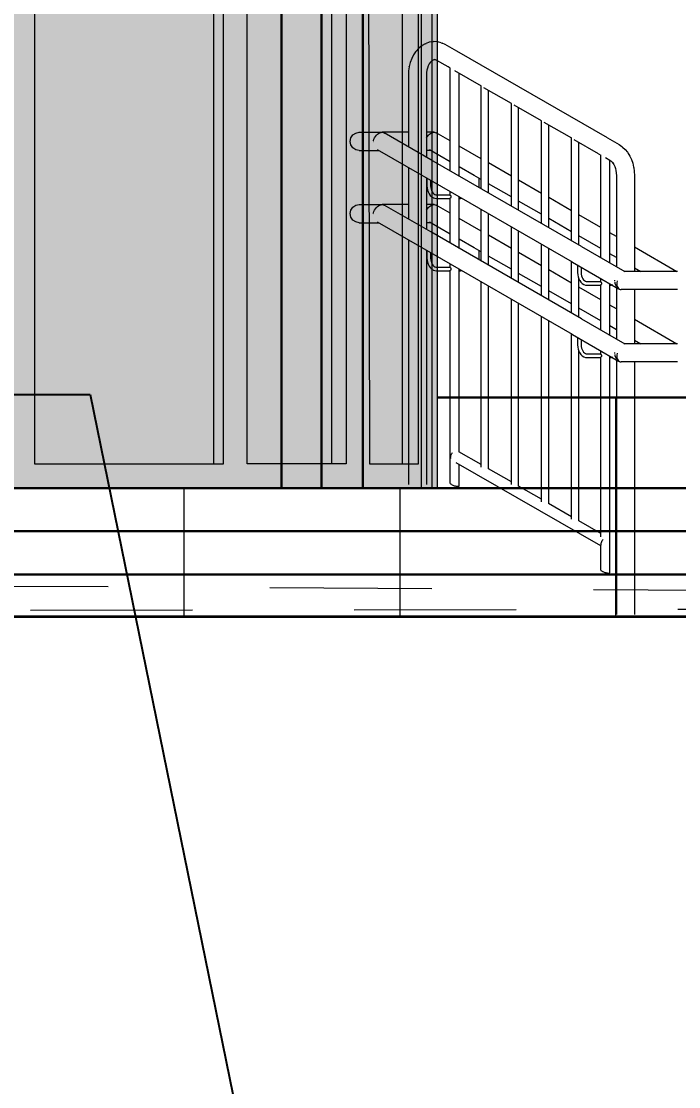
# Model space of a CAD drawing. Header units: millimetres. Extents: x -136099598 to 9192475, y 0 to 555997.
# Drawn here: x -311806 to -309978, y 286890 to 289851 of the extents above; entities that cross this region are included whole.
import ezdxf
from ezdxf import colors
from ezdxf.entities.mleader import LeaderData, LeaderLine
from ezdxf.math import Vec2, Vec3

# ---------------------------------------------------------------- set-up
doc = ezdxf.new("R2010")
doc.units = ezdxf.units.MM
doc.header["$MEASUREMENT"] = 0
doc.linetypes.add('ADSK_Скрыто', pattern=[6, 3, -3])
doc.layers.get('0').update_dxf_attribs({"color": 250, "lineweight": 9})
for name, color, linetype, lineweight, true_color in [('!_Окно_00_Штрих_Стекло', 7, 'Continuous', 0, 0x737373), ('RAL 7016', 7, 'Continuous', 0, 0x383e42), ('Конструктив - Перекрытия_Ном._пера__81', 7, 'Continuous', 20, 0x6a6a6a)]:
    doc.layers.add(name, color=color, linetype=linetype, lineweight=lineweight, true_color=true_color)
for name, color, linetype, lineweight in [('!_Цоколь', 7, 'Continuous', 0), ('_Скрыто_', 7, 'ADSK_Скрыто', 9), ('АР-Выноски', 5, 'Continuous', 5), ('АР_колонны металлические', 251, 'Continuous', 30), ('АР_Отметки', 250, 'Continuous', 15), ('АР_тонкая линия', 250, 'Continuous', 0), ('СТЕНЫ кирпич ЛИДЕР', 250, 'Continuous', 15)]:
    doc.layers.add(name, color=color, linetype=linetype, lineweight=lineweight)
for name, color, linetype in [('PDF _0', 7, 'Continuous'), ('Конструктив - Перекрытия', 7, 'Continuous'), ('Чертеж и Рисунок', 7, 'Continuous')]:
    doc.layers.add(name, color=color, linetype=linetype)
doc.styles.add('ICOCPEUR', font='isocpeur.ttf')
doc.styles.add('ISOCPEUR', font='isocpeur.ttf', dxfattribs={"width": 0.7})

# ---------------------------------------------------------------- blocks, each defined once
blk = doc.blocks.new('A$C26549499')
at = {"layer": '!_Окно_00_Штрих_Стекло'}
h = blk.add_hatch(color=256, dxfattribs=at)
h.dxf.hatch_style = 1
h.set_gradient(color1=(70, 92, 124), color2=(219, 225, 235), name='CURVED')
h.paths.add_polyline_path([(9772, 67.3), (9779.7, 3227.8), (103.1, 3227.8), (97.5, 67.3)])
at = {"layer": 'RAL 7016', "ltscale": 100, "transparency": 33554687}
h = blk.add_hatch(color=256, dxfattribs=at)
h.dxf.hatch_style = 1
h.paths.add_polyline_path([(0, 3300), (9871.1, 3300), (9871.1, 0), (0, 0)])
h.paths.add_polyline_path([(95.7, 3226.4), (97.8, 67.6), (9773.3, 67.6), (9771.2, 3226.4)], flags=16)
h = blk.add_hatch(color=256, dxfattribs=at)
h.dxf.hatch_style = 1
h.paths.add_polyline_path([(8750.6, 58.3), (8750.6, 3225.7), (8653.9, 3225.7), (8653.9, 58.3)])
h = blk.add_hatch(color=256, dxfattribs=at)
h.dxf.hatch_style = 1
h.paths.add_polyline_path([(9341.7, 58.3), (9341.7, 3225.6), (9249.5, 3225.6), (9249.4, 58.3)])
h = blk.add_hatch(color=256, dxfattribs=at)
h.dxf.hatch_style = 1
h.paths.add_polyline_path([(9677.1, 58.3), (9677.1, 3225.5), (9577.1, 3225.5), (9577.1, 58.3)])
at = {"layer": 'PDF _0', "lineweight": 0}
for points in [[(9871.1, 0), (9871, 3225.4)], [(9249.4, 67.6), (9249.4, 2397.6)], [(9577.1, 67.6), (9577.1, 2397.6)], [(9773.3, 67.6), (9773.3, 2397.6)], [(9871.1, 0), (0, 0)]]:
    blk.add_lwpolyline(points, dxfattribs=at)
for points in [[(9276.1, 2397.6), (8750.6, 2397.6), (8750.6, 67.6), (9276.1, 67.6)], [(9341.7, 2397.6), (9617.1, 2397.6), (9617.1, 67.6), (9341.7, 67.6)], [(9817.8, 2397.6), (9677.1, 2397.6), (9681.6, 67.6), (9817.8, 67.6)]]:
    blk.add_lwpolyline(points, close=True, dxfattribs=at)
blk = doc.blocks.new('_DotSmall')
at = {"color": 0, "linetype": 'ByBlock', "const_width": 0.5}
blk.add_lwpolyline([(-0.0625, 0, 1), (0.0625, 0, 1)], format="xyb", close=True, dxfattribs=at)
blk = doc.blocks.new('Элемент Разреза_11')
at = {"layer": 'Конструктив - Перекрытия_Ном._пера__81', "color": 251, "linetype": 'Continuous', "lineweight": 20, "true_color": 0x6a6a6a}
for p, q in [((37901.1, -240), (38145, -240)), ((38145, -240), (38384, -240)), ((38384, -240), (38617.6, -240)), ((38617.6, -240), (38845.7, -240)), ((38845.7, -240), (39068, -240)), ((39068, -240), (39284, -240)), ((39284, -240), (39493.7, -240)), ((39493.7, -240), (39696.6, -240)), ((39696.6, -240), (39892.5, -240)), ((39892.5, -240), (40081.3, -240))]:
    blk.add_line(p, q, dxfattribs=at)
blk = doc.blocks.new('Элемент Разреза_19')
at = {"layer": 'Конструктив - Перекрытия_Ном._пера__81', "color": 251, "linetype": 'Continuous', "lineweight": 20, "true_color": 0x6a6a6a}
for p, q in [((37990.6, 0), (38216.9, 0)), ((38216.9, 0), (38437.6, 0)), ((38437.6, 0), (38652.5, 0)), ((38652.5, 0), (38861.4, 0)), ((38861.4, 0), (39063.8, 0)), ((39063.8, 0), (39259.6, 0)), ((39259.6, 0), (39448.4, 0)), ((39448.4, 0), (39630, 0)), ((39630, 0), (39804.1, 0)), ((39804.1, 0), (39970.5, 0))]:
    blk.add_line(p, q, dxfattribs=at)
blk = doc.blocks.new('Элемент Разреза_20')
at = {"layer": 'Конструктив - Перекрытия_Ном._пера__81', "color": 251, "linetype": 'Continuous', "lineweight": 20, "true_color": 0x6a6a6a}
for p, q in [((38060.4, -120), (38294, -120)), ((38294, -120), (38522.1, -120)), ((38522.1, -120), (38744.6, -120)), ((38744.6, -120), (38961.1, -120)), ((38961.1, -120), (39171.2, -120)), ((39171.2, -120), (39374.8, -120)), ((39374.8, -120), (39571.5, -120)), ((39571.5, -120), (39761, -120)), ((39761, -120), (39943.2, -120))]:
    blk.add_line(p, q, dxfattribs=at)

msp = doc.modelspace()

# ---------------------------------------------------------------- hatches: boundary and pattern name
at = {"layer": '!_Цоколь', "lineweight": 0, "ltscale": 5, "true_color": 0xf1ece1}
h = msp.add_hatch(dxfattribs=at)
h.set_pattern_fill('ANSI37', color=254, scale=4800, angle=45)
h.set_pattern_definition([(90, (541247.05, -120), (-600, 1e-13), []), (180, (541247.05, -120), (-2e-13, -600), [])])
h.paths.add_polyline_path([(-310648.4, 288553.7), (-307902.1, 288553.5), (-307904.3, 288805.3), (-310648.3, 288804.9)])
h = msp.add_hatch(dxfattribs=at)
h.set_pattern_fill('ANSI37', color=254, scale=4800, angle=45)
h.set_pattern_definition([(90, (541247.05, -43.14), (-600, 1e-13), []), (180, (541247.05, -43.14), (-2e-13, -600), [])])
h.paths.add_polyline_path([(-307903.2, 288553.5), (-322069.7, 288553.6), (-322073.5, 288201.1), (-307903.2, 288196.7)])
at = {"layer": 'АР_колонны металлические', "ltscale": 150, "true_color": 0x4d4d4d, "transparency": 33554687}
h = msp.add_hatch(color=251, dxfattribs=at)
h.dxf.hatch_style = 1
h.paths.add_polyline_path([(-322268.6, 291853.6), (-322285.3, 291853.6), (-322285.3, 288553.6), (-322268.6, 288553.6)])
h.paths.add_polyline_path([(-322109.5, 291853.6), (-322268.6, 291853.6), (-322268.6, 288553.6), (-322109.5, 288553.6)])
h.paths.add_polyline_path([(-320204.2, 291853.6), (-320319.3, 291853.6), (-320319.3, 288553.6), (-320204.2, 288553.6)])
h.paths.add_polyline_path([(-320093.1, 291853.6), (-320204.2, 291853.6), (-320204.2, 288553.6), (-320093.1, 288553.6)])
h.paths.add_polyline_path([(-315507.2, 291853.6), (-315667.2, 291853.6), (-315667.2, 288553.6), (-315507.2, 288553.6)])
h.paths.add_polyline_path([(-310971.1, 291853.6), (-311082.3, 291853.6), (-311082.3, 288553.6), (-310971.1, 288553.6)])
h.paths.add_polyline_path([(-310856, 291853.6), (-310971.1, 291853.6), (-310971.1, 288553.6), (-310856, 288553.6)])
h.paths.add_polyline_path([(-308904.8, 291853.6), (-309063.9, 291853.6), (-309063.9, 288553.6), (-308904.8, 288553.6)])
h.paths.add_polyline_path([(-308888.1, 291853.6), (-308904.8, 291853.6), (-308904.8, 288553.6), (-308888.1, 288553.6)])
h = msp.add_hatch(color=251, dxfattribs=at)
h.dxf.hatch_style = 1
h.paths.add_polyline_path([(-318916.3, 291853.6), (-319112, 291853.6), (-319112, 288553.6), (-318916.3, 288553.6)])
h.paths.add_polyline_path([(-320481.2, 291853.6), (-320509.6, 291853.6), (-320509.6, 288553.6), (-320481.2, 288553.6)])
h.paths.add_polyline_path([(-315450.9, 291853.6), (-315507.2, 291853.6), (-315507.2, 288553.6), (-315450.9, 288553.6)])
h.paths.add_polyline_path([(-315667.2, 291853.6), (-315723, 291853.6), (-315723, 288553.6), (-315667.2, 288553.6)])
h.paths.add_polyline_path([(-312059.7, 291853.6), (-312255.4, 291853.6), (-312255.4, 288553.6), (-312059.7, 288553.6)])
h.paths.add_polyline_path([(-310664.4, 291853.6), (-310692.8, 291853.6), (-310692.8, 288553.6), (-310664.4, 288553.6)])

# ---------------------------------------------------------------- linework, layer by layer
at = {"layer": '_Скрыто_', "color": 6, "ltscale": 150}
for points in [[(-356622.2, 288552.2), (-356622.2, 288552.2), (-350192, 288553.6), (-350192, 288804.9), (-320519.4, 288804.9), (-320519.5, 288553.5), (-310648.3, 288553.6), (-310648.3, 288804.5), (-294677, 288804.9), (-294677, 288553.6), (-281257, 288553.6), (-281257, 287753), (-281257, 287708.5), (-281257, 287380.4), (-302553.9, 288027), (-302564.4, 288225.7), (-350192.1, 288506), (-350192, 288243.6), (-356781.4, 288248.4), (-356782.1, 288553.6), (-356622.2, 288552.2)], [(-356795, 288245.2), (-350192, 288243.6), (-350191.6, 288503.5), (-328651.3, 288362.5), (-328652.4, 288291.8), (-322579.8, 288201.4), (-302564.4, 288225.7), (-302564.4, 288027.1), (-294677, 287913.4), (-294680.4, 287771.5), (-281257, 287443.6), (-281257, 285947), (-294677, 286299.2), (-294677, 286396.9), (-302397, 286511.1), (-302397, 286700.6), (-328812, 286645.1), (-328812, 286873.4), (-350145.2, 287071.4), (-350145.2, 286770.5), (-356624.6, 286742.5), (-356795, 286742.5), (-356795, 288245)]]:
    msp.add_lwpolyline(points, dxfattribs=at)
at = {"layer": 'АР_колонны металлические', "ltscale": 500}
for points in [[(-310856, 288553.6), (-310856, 291853.6), (-311082.3, 291853.6), (-311082.3, 288553.6)], [(-310971.1, 288553.6), (-310971.1, 291853.6), (-310856, 291853.6), (-310856, 288553.6)]]:
    msp.add_lwpolyline(points, close=True, dxfattribs=at)
at = {"layer": 'АР_колонны металлические', "lineweight": 18, "ltscale": 500}
msp.add_lwpolyline([(-310692.8, 288553.6), (-310692.8, 291853.6), (-310664.4, 291853.6), (-310664.4, 288553.6)], close=True, dxfattribs=at)
at = {"layer": 'АР_тонкая линия', "color": 3, "lineweight": 40, "ltscale": 100}
msp.add_line((-322748.6, 288201.4), (-308233.2, 288194.6), dxfattribs=at)
at = {"layer": 'СТЕНЫ кирпич ЛИДЕР', "lineweight": 30, "ltscale": 100}
for p, q in [((-310648.8, 288804.9), (-302554.1, 288806.1)), ((-322660.7, 288553.6), (-308484.3, 288552.9)), ((-322908.9, 288433.1), (-308235.6, 288433.5)), ((-323207.6, 288313.7), (-307937.2, 288313.5))]:
    msp.add_line(p, q, dxfattribs=at)
at = {"layer": 'Чертеж и Рисунок', "color": 0, "linetype": 'Continuous', "lineweight": 15}
for p, q in [((-310671.4, 289792.5), (-310680.1, 289789.3)), ((-310662.4, 289793.9), (-310671.4, 289792.5)), ((-310662.4, 289793.9), (-310659.3, 289794.3)), ((-310650.3, 289793.8), (-310659.3, 289794.3)), ((-310650.3, 289793.8), (-310647.2, 289793.5)), ((-310638.3, 289791.3), (-310647.2, 289793.5)), ((-310638.3, 289791.3), (-310635.5, 289790.2)), ((-310709.2, 289765.9), (-310715, 289757.1)), ((-310709.2, 289765.9), (-310707.8, 289767.8)), ((-310700.9, 289775.5), (-310707.8, 289767.8)), ((-310693.4, 289781.8), (-310700.9, 289775.5)), ((-310693.4, 289781.8), (-310691.1, 289783.4)), ((-310682.9, 289788.3), (-310691.1, 289783.4)), ((-310682.9, 289788.3), (-310680.1, 289789.3)), ((-310627, 289786.2), (-310635.5, 289790.2)), ((-310594.6, 289767.6), (-310627, 289786.2)), ((-310175.9, 289526.5), (-310594.6, 289767.6)), ((-310724, 289736.5), (-310726.9, 289725.1)), ((-310720, 289747.3), (-310724, 289736.5)), ((-310715, 289757.1), (-310720, 289747.3)), ((-310671.3, 289732.4), (-310674, 289726.9)), ((-310668.8, 289736.1), (-310671.3, 289732.4)), ((-310665.9, 289739.4), (-310669.4, 289735.4)), ((-310663.3, 289741.5), (-310665.9, 289739.4)), ((-310660.6, 289743.1), (-310664.3, 289741)), ((-310659, 289743.7), (-310663.1, 289742.2)), ((-310657.5, 289743.9), (-310659, 289743.7)), ((-310655.8, 289743.8), (-310658, 289743.9)), ((-310653.8, 289743.4), (-310657, 289744.1)), ((-310650.5, 289741.8), (-310655.7, 289744.2)), ((-310619.2, 289723.8), (-310650.5, 289741.8)), ((-310728.7, 289712.8), (-310729.3, 289700.7)), ((-310727, 289724.2), (-310728.7, 289712.8)), ((-310727, 289724.2), (-310726.9, 289725.1)), ((-310678.8, 289708.3), (-310679.2, 289699.6)), ((-310677.8, 289714.8), (-310678.8, 289708.3)), ((-310676.3, 289720.9), (-310677.9, 289714.5)), ((-310674, 289726.9), (-310676.3, 289720.9)), ((-310612.9, 289720.2), (-310619.2, 289723.8)), ((-310612.9, 289435.1), (-310612.9, 289720.3)), ((-310526.4, 289670.4), (-310600.3, 289712.9)), ((-310587.9, 289420.7), (-310587.9, 289705.8)), ((-310729.3, 289700.7), (-310729.3, 289502.1)), ((-310679.2, 289699.6), (-310679.2, 289473.3)), ((-310526.7, 289385.5), (-310526.7, 289670.5)), ((-310442.7, 289622.2), (-310519.2, 289666.2)), ((-310506.6, 289373.9), (-310506.6, 289659)), ((-310442.9, 289337.3), (-310442.9, 289622.3)), ((-310359, 289573.9), (-310435.5, 289618)), ((-310422.9, 289325.7), (-310422.9, 289610.8)), ((-310359.2, 289289), (-310359.2, 289574.1)), ((-310275.2, 289525.7), (-310351.8, 289569.8)), ((-310339.2, 289277.5), (-310339.2, 289562.5)), ((-310891, 289517.1), (-310889.1, 289526.7)), ((-310889.1, 289526.7), (-310883.6, 289534.9)), ((-310883.6, 289534.9), (-310875.4, 289540.3)), ((-310875.4, 289540.3), (-310865.8, 289542.2)), ((-310865.8, 289542.2), (-310864.6, 289542.2)), ((-310864.6, 289542.2), (-310860.3, 289542.2)), ((-310860.3, 289542.2), (-310853.2, 289542.2)), ((-310853.2, 289542.2), (-310843.3, 289542.2)), ((-310843.3, 289542.2), (-310837.2, 289542.2)), ((-310837.2, 289542.2), (-310802.3, 289542.2)), ((-310825.4, 289523), (-310823.5, 289526.9)), ((-310823.5, 289526.9), (-310821.2, 289530.6)), ((-310821.2, 289530.6), (-310818.4, 289533.9)), ((-310818.4, 289533.9), (-310815.4, 289536.8)), ((-310815.4, 289536.8), (-310812.2, 289539.1)), ((-310812.2, 289539.1), (-310808.8, 289540.8)), ((-310808.8, 289540.8), (-310805.5, 289541.9)), ((-310805.5, 289541.9), (-310802.3, 289542.2)), ((-310802.3, 289542.2), (-310799.2, 289541.9)), ((-310797.8, 289542.2), (-310802.3, 289542.2)), ((-310799.2, 289541.9), (-310796.5, 289540.8)), ((-310780.7, 289542.2), (-310797.8, 289542.2)), ((-310666.9, 289466.2), (-310796.5, 289540.8)), ((-310795.8, 289540.4), (-310795.4, 289540.3)), ((-310795.4, 289540.3), (-310795.1, 289540)), ((-310763.2, 289542.2), (-310780.7, 289542.2)), ((-310745.7, 289542.2), (-310763.2, 289542.2)), ((-310729.3, 289542.2), (-310745.7, 289542.2)), ((-310657.7, 289542.2), (-310679.2, 289542.2)), ((-310679.2, 289526.5), (-310679, 289526.9)), ((-310679, 289526.9), (-310676.6, 289530.6)), ((-310676.6, 289530.6), (-310673.9, 289533.9)), ((-310673.9, 289533.9), (-310670.9, 289536.8)), ((-310670.9, 289536.8), (-310667.6, 289539.1)), ((-310667.6, 289539.1), (-310664.3, 289540.8)), ((-310664.3, 289540.8), (-310661, 289541.9)), ((-310661, 289541.9), (-310657.7, 289542.2)), ((-310657.7, 289542.2), (-310654.7, 289541.9)), ((-310654.7, 289541.9), (-310652, 289540.8)), ((-310612.9, 289518.4), (-310652, 289540.8)), ((-310650.8, 289540.3), (-310651.3, 289540.5)), ((-310650.4, 289540), (-310650.8, 289540.3)), ((-310275.5, 289240.8), (-310275.5, 289525.9)), ((-310175.9, 289526.5), (-310143.5, 289507.9)), ((-310889.1, 289507.5), (-310891, 289517.1)), ((-310883.6, 289499.4), (-310889.1, 289507.5)), ((-310875.4, 289493.9), (-310883.6, 289499.4)), ((-310827.7, 289514.9), (-310827.6, 289515)), ((-310827, 289517.9), (-310826.8, 289518.9)), ((-310826.8, 289518.9), (-310825.4, 289523)), ((-310526.7, 289468.7), (-310587.9, 289503.9)), ((-310200.4, 289482.7), (-310268, 289521.6)), ((-310255.4, 289229.3), (-310255.4, 289514.3)), ((-310143.5, 289507.9), (-310135.9, 289502.6)), ((-310133.7, 289501), (-310135.9, 289502.6)), ((-310133.7, 289501), (-310126.8, 289494.5)), ((-310865.8, 289492), (-310875.4, 289493.9)), ((-310865.8, 289492), (-310864.6, 289492)), ((-310864.6, 289492), (-310860.3, 289492)), ((-310860.3, 289492), (-310853.2, 289492)), ((-310853.2, 289492), (-310843.3, 289492)), ((-310843.3, 289492), (-310837.2, 289492)), ((-310837.2, 289492), (-310812.3, 289492)), ((-310691.4, 289422.4), (-310815.3, 289493.7)), ((-310667.8, 289492), (-310679.2, 289492)), ((-310612.9, 289460.4), (-310670.8, 289493.7)), ((-310248.2, 289225.1), (-310666.9, 289466.2)), ((-310200.4, 289482.7), (-310194.2, 289479.1)), ((-310194.2, 289194), (-310194.2, 289479.2)), ((-310181.5, 289471.8), (-310169.1, 289464.6)), ((-310126.8, 289494.5), (-310120.5, 289486.7)), ((-310119.2, 289484.9), (-310120.5, 289486.7)), ((-310119.2, 289484.9), (-310113.8, 289476.3)), ((-310113.8, 289476.3), (-310109.3, 289466.7)), ((-310109.3, 289466.7), (-310105.7, 289456.4)), ((-310729.3, 289444.2), (-310729.3, 289301.2)), ((-310546.9, 289422.4), (-310587.9, 289446)), ((-310442.9, 289420.5), (-310506.6, 289457.2)), ((-310169.2, 289179.6), (-310169.2, 289464.7)), ((-310169.1, 289464.6), (-310166.3, 289462.7)), ((-310166.6, 289463), (-310163, 289459.6)), ((-310163, 289459.6), (-310160.9, 289456.9)), ((-310161.2, 289457.4), (-310158.2, 289452.6)), ((-310158.2, 289452.6), (-310155.7, 289447.3)), ((-310155.7, 289447.3), (-310153.7, 289441.5)), ((-310153.7, 289441.5), (-310152.3, 289435.7)), ((-310152.4, 289436.2), (-310151.4, 289429.5)), ((-310105.7, 289456.4), (-310103.1, 289445.5)), ((-310103, 289444.7), (-310103.1, 289445.5)), ((-310103, 289444.7), (-310101.5, 289433.7)), ((-310272.7, 289181.3), (-310691.4, 289422.4)), ((-310679.2, 289415.3), (-310679.2, 289272.4)), ((-310677.7, 289414.5), (-310677.7, 289393.3)), ((-310667.7, 289408.7), (-310667.7, 289393.6)), ((-310526.7, 289410.7), (-310546.9, 289422.4)), ((-310533.2, 289414.5), (-310533.2, 289393.6)), ((-310359.2, 289372.3), (-310422.9, 289408.9)), ((-310151.4, 289429.5), (-310151.1, 289421.3)), ((-310151.1, 289421.3), (-310151.1, 289169.2)), ((-310101.5, 289433.7), (-310100.9, 289422.3)), ((-310100.9, 289422.3), (-310100.9, 289155.5)), ((-310677.7, 289393.3), (-310677.3, 289387.5)), ((-310677.3, 289387.5), (-310676.2, 289381.8)), ((-310676.2, 289381.8), (-310674.4, 289376.4)), ((-310667.7, 289393.6), (-310667.4, 289388.9)), ((-310667.4, 289388.9), (-310666.5, 289384.4)), ((-310666.5, 289384.4), (-310665.1, 289380.3)), ((-310665.1, 289380.3), (-310663.2, 289376.5)), ((-310612.9, 289367.5), (-310612.9, 289377.2)), ((-310533.2, 289393.6), (-310533.4, 289389.4)), ((-310442.9, 289362.5), (-310506.6, 289399.2)), ((-310674.4, 289376.4), (-310672, 289371.6)), ((-310671.8, 289371.2), (-310672, 289371.6)), ((-310671.8, 289371.2), (-310668.7, 289367)), ((-310668.7, 289367), (-310665.2, 289363.5)), ((-310664.7, 289363.2), (-310665.2, 289363.5)), ((-310664.7, 289363.2), (-310660.8, 289360.7)), ((-310663.3, 289376.6), (-310661.2, 289373.7)), ((-310661.2, 289373.7), (-310658.5, 289371.1)), ((-310660.2, 289360.4), (-310660.8, 289360.7)), ((-310660.2, 289360.4), (-310656, 289358.9)), ((-310658.7, 289371.3), (-310656.1, 289369.6)), ((-310656.1, 289369.6), (-310653.5, 289368.6)), ((-310655.4, 289358.8), (-310656, 289358.9)), ((-310655.4, 289358.8), (-310651.2, 289358.3)), ((-310653.5, 289368.6), (-310650.8, 289368.3)), ((-310651.2, 289358.3), (-310614.9, 289358.3)), ((-310650.8, 289368.3), (-310614.9, 289368.3)), ((-310614.9, 289368.3), (-310614.3, 289368.2)), ((-310614.3, 289358.3), (-310614.9, 289358.3)), ((-310614.3, 289368.2), (-310613.7, 289368)), ((-310613.7, 289358.6), (-310614.3, 289358.3)), ((-310613.7, 289368), (-310613.1, 289367.6)), ((-310613.1, 289358.9), (-310613.7, 289358.6)), ((-310613.1, 289367.6), (-310612.6, 289367.1)), ((-310612.6, 289359.4), (-310613.1, 289358.9)), ((-310612.9, 289234.2), (-310612.9, 289359.1)), ((-310612.6, 289367.1), (-310612.2, 289366.5)), ((-310612.2, 289360.1), (-310612.6, 289359.4)), ((-310612.2, 289366.5), (-310611.8, 289365.8)), ((-310611.8, 289360.8), (-310612.2, 289360.1)), ((-310611.8, 289365.8), (-310611.6, 289365)), ((-310611.6, 289361.6), (-310611.8, 289360.8)), ((-310611.6, 289365), (-310611.4, 289364.2)), ((-310611.4, 289362.4), (-310611.6, 289361.6)), ((-310611.4, 289364.2), (-310611.4, 289363.3)), ((-310611.4, 289363.3), (-310611.4, 289362.4)), ((-310587.9, 289219.8), (-310587.9, 289362.8)), ((-310587.9, 289359.1), (-310587.7, 289358.9)), ((-310587.7, 289358.9), (-310587.2, 289358.6)), ((-310587.2, 289358.6), (-310586.6, 289358.3)), ((-310586.6, 289358.3), (-310586, 289358.3)), ((-310586, 289358.3), (-310585.4, 289358.3)), ((-310580.1, 289358.3), (-310586, 289358.3)), ((-310585.4, 289358.3), (-310584.8, 289358.6)), ((-310584.8, 289358.6), (-310584.2, 289358.9)), ((-310584.2, 289358.9), (-310583.7, 289359.4)), ((-310583.7, 289359.4), (-310583.3, 289360.1)), ((-310583.3, 289360.1), (-310583.3, 289360.1)), ((-310359.2, 289314.3), (-310422.9, 289351)), ((-310275.5, 289324), (-310339.2, 289360.7)), ((-310891, 289316.2), (-310889.1, 289325.8)), ((-310889.1, 289325.8), (-310883.6, 289334)), ((-310883.6, 289334), (-310875.4, 289339.4)), ((-310875.4, 289339.4), (-310865.8, 289341.3)), ((-310865.8, 289341.3), (-310864.6, 289341.3)), ((-310864.6, 289341.3), (-310860.3, 289341.3)), ((-310860.3, 289341.3), (-310853.2, 289341.3)), ((-310853.2, 289341.3), (-310843.3, 289341.3)), ((-310843.3, 289341.3), (-310837.2, 289341.3)), ((-310837.2, 289341.3), (-310802.3, 289341.3)), ((-310827, 289317), (-310826.8, 289318)), ((-310826.8, 289318), (-310825.4, 289322)), ((-310825.4, 289322), (-310823.5, 289326)), ((-310823.5, 289326), (-310821.2, 289329.7)), ((-310821.2, 289329.7), (-310818.4, 289333)), ((-310818.4, 289333), (-310815.4, 289335.9)), ((-310815.4, 289335.9), (-310812.2, 289338.2)), ((-310812.2, 289338.2), (-310808.8, 289339.9)), ((-310808.8, 289339.9), (-310805.5, 289341)), ((-310805.5, 289341), (-310802.3, 289341.3)), ((-310802.3, 289341.3), (-310799.2, 289341)), ((-310797.8, 289341.3), (-310802.3, 289341.3)), ((-310799.2, 289341), (-310796.5, 289339.9)), ((-310780.7, 289341.3), (-310797.8, 289341.3)), ((-310666.9, 289265.3), (-310796.5, 289339.9)), ((-310795.8, 289339.5), (-310795.4, 289339.4)), ((-310795.4, 289339.4), (-310795.1, 289339.1)), ((-310763.2, 289341.3), (-310780.7, 289341.3)), ((-310745.7, 289341.3), (-310763.2, 289341.3)), ((-310729.3, 289341.3), (-310745.7, 289341.3)), ((-310657.7, 289341.3), (-310679.2, 289341.3)), ((-310679.2, 289325.6), (-310679, 289326)), ((-310679, 289326), (-310676.6, 289329.7)), ((-310676.6, 289329.7), (-310673.9, 289333)), ((-310673.9, 289333), (-310670.9, 289335.9)), ((-310670.9, 289335.9), (-310667.6, 289338.2)), ((-310667.6, 289338.2), (-310664.3, 289339.9)), ((-310664.3, 289339.9), (-310661, 289341)), ((-310661, 289341), (-310657.7, 289341.3)), ((-310657.7, 289341.3), (-310654.7, 289341)), ((-310654.7, 289341), (-310652, 289339.9)), ((-310612.9, 289317.4), (-310652, 289339.9)), ((-310650.8, 289339.4), (-310651.3, 289339.5)), ((-310650.4, 289339), (-310650.8, 289339.4)), ((-310526.7, 289184.6), (-310526.7, 289327.5)), ((-310889.1, 289306.6), (-310891, 289316.2)), ((-310883.6, 289298.4), (-310889.1, 289306.6)), ((-310875.4, 289293), (-310883.6, 289298.4)), ((-310865.8, 289291.1), (-310875.4, 289293)), ((-310865.8, 289291.1), (-310864.6, 289291.1)), ((-310864.6, 289291.1), (-310860.3, 289291.1)), ((-310860.3, 289291.1), (-310853.2, 289291.1)), ((-310853.2, 289291.1), (-310843.3, 289291.1)), ((-310843.3, 289291.1), (-310837.2, 289291.1)), ((-310837.2, 289291.1), (-310812.3, 289291.1)), ((-310827.7, 289313.9), (-310827.6, 289314.1)), ((-310691.4, 289221.5), (-310815.3, 289292.8)), ((-310667.8, 289291.1), (-310679.2, 289291.1)), ((-310612.9, 289259.5), (-310670.8, 289292.8)), ((-310526.7, 289267.8), (-310587.9, 289303)), ((-310506.6, 289173), (-310506.6, 289316)), ((-310275.5, 289266.1), (-310339.2, 289302.8)), ((-310194.2, 289277.3), (-310255.4, 289312.5)), ((-310248.2, 289024.2), (-310666.9, 289265.3)), ((-310442.9, 289136.3), (-310442.9, 289279.3)), ((-310422.9, 289124.8), (-310422.9, 289267.8)), ((-310151.1, 289252.4), (-310169.2, 289262.8)), ((-310729.3, 289243.3), (-310729.3, 288563.5)), ((-310546.9, 289221.5), (-310587.9, 289245.1)), ((-310442.9, 289219.6), (-310506.6, 289256.2)), ((-310359.2, 289088.1), (-310359.2, 289231.1)), ((-310194.2, 289219.3), (-310255.4, 289254.5)), ((-310272.7, 288980.4), (-310691.4, 289221.5)), ((-310679.2, 289214.4), (-310679.2, 288563.5)), ((-310677.7, 289213.6), (-310677.7, 289192.3)), ((-310667.7, 289207.8), (-310667.7, 289192.7)), ((-310526.7, 289209.8), (-310546.9, 289221.5)), ((-310533.2, 289213.6), (-310533.2, 289192.7)), ((-310359.2, 289171.3), (-310422.9, 289208)), ((-310339.2, 289076.6), (-310339.2, 289219.6)), ((-310248.2, 289225.1), (-310127.2, 289155.5)), ((-310151.1, 289194.5), (-310169.2, 289204.9)), ((-310100.9, 289223.6), (-309982.7, 289155.5)), ((-310677.7, 289192.3), (-310677.3, 289186.6)), ((-310677.3, 289186.6), (-310676.2, 289180.9)), ((-310676.2, 289180.9), (-310674.4, 289175.5)), ((-310674.4, 289175.5), (-310672, 289170.7)), ((-310671.8, 289170.3), (-310672, 289170.7)), ((-310671.8, 289170.3), (-310668.7, 289166.1)), ((-310667.7, 289192.7), (-310667.4, 289187.9)), ((-310667.4, 289187.9), (-310666.5, 289183.5)), ((-310666.5, 289183.5), (-310665.1, 289179.4)), ((-310665.1, 289179.4), (-310663.2, 289175.6)), ((-310663.3, 289175.7), (-310661.2, 289172.8)), ((-310661.2, 289172.8), (-310658.5, 289170.2)), ((-310658.7, 289170.3), (-310656.1, 289168.6)), ((-310612.9, 289166.5), (-310612.9, 289176.3)), ((-310533.2, 289192.7), (-310533.4, 289188.4)), ((-310442.9, 289161.6), (-310506.6, 289198.3)), ((-310275.5, 289039.9), (-310275.5, 289182.9)), ((-310272.7, 289181.3), (-310144.8, 289107.6)), ((-310259, 289173.4), (-310259, 289152.2)), ((-310668.7, 289166.1), (-310665.2, 289162.6)), ((-310664.7, 289162.3), (-310665.2, 289162.6)), ((-310664.7, 289162.3), (-310660.8, 289159.7)), ((-310660.2, 289159.5), (-310660.8, 289159.7)), ((-310660.2, 289159.5), (-310656, 289157.9)), ((-310656.1, 289168.7), (-310653.5, 289167.7)), ((-310655.4, 289157.9), (-310656, 289157.9)), ((-310655.4, 289157.9), (-310651.2, 289157.3)), ((-310653.5, 289167.7), (-310650.8, 289167.4)), ((-310651.2, 289157.3), (-310614.9, 289157.3)), ((-310650.8, 289167.4), (-310614.9, 289167.4)), ((-310614.9, 289167.4), (-310614.3, 289167.3)), ((-310614.3, 289157.4), (-310614.9, 289157.3)), ((-310614.3, 289167.3), (-310613.7, 289167.1)), ((-310613.7, 289157.6), (-310614.3, 289157.4)), ((-310613.7, 289167.1), (-310613.1, 289166.7)), ((-310613.1, 289158), (-310613.7, 289157.6)), ((-310613.1, 289166.7), (-310612.6, 289166.2)), ((-310612.6, 289158.5), (-310613.1, 289158)), ((-310612.9, 288566.7), (-310612.9, 289158.2)), ((-310612.6, 289166.2), (-310612.2, 289165.6)), ((-310612.2, 289159.1), (-310612.6, 289158.5)), ((-310612.2, 289165.6), (-310611.8, 289164.9)), ((-310611.8, 289159.9), (-310612.2, 289159.1)), ((-310611.8, 289164.9), (-310611.6, 289164.1)), ((-310611.6, 289160.7), (-310611.8, 289159.9)), ((-310611.6, 289164.1), (-310611.4, 289163.2)), ((-310611.4, 289161.5), (-310611.6, 289160.7)), ((-310611.4, 289163.2), (-310611.4, 289162.4)), ((-310611.4, 289162.4), (-310611.4, 289161.5)), ((-310587.9, 288654), (-310587.9, 289161.9)), ((-310587.9, 289158.2), (-310587.7, 289158)), ((-310587.7, 289158), (-310587.2, 289157.6)), ((-310587.2, 289157.6), (-310586.6, 289157.4)), ((-310586.6, 289157.4), (-310586, 289157.3)), ((-310586, 289157.3), (-310585.4, 289157.4)), ((-310580.1, 289157.3), (-310586, 289157.3)), ((-310585.4, 289157.4), (-310584.8, 289157.6)), ((-310584.8, 289157.6), (-310584.2, 289158)), ((-310584.2, 289158), (-310583.7, 289158.5)), ((-310583.7, 289158.5), (-310583.3, 289159.1)), ((-310583.3, 289159.1), (-310583.3, 289159.2)), ((-310359.2, 289113.4), (-310422.9, 289150.1)), ((-310275.5, 289123.1), (-310339.2, 289159.8)), ((-310259, 289152.2), (-310258.6, 289146.4)), ((-310258.6, 289146.4), (-310257.5, 289140.7)), ((-310257.5, 289140.7), (-310255.7, 289135.3)), ((-310248.9, 289167.6), (-310248.9, 289152.5)), ((-310248.9, 289152.5), (-310248.6, 289147.8)), ((-310248.6, 289147.8), (-310247.8, 289143.3)), ((-310247.8, 289143.3), (-310246.4, 289139.2)), ((-310102.5, 289155.5), (-310130.7, 289155.5)), ((-310096.4, 289155.5), (-310102.5, 289155.5)), ((-310100.9, 289165.6), (-310083.4, 289155.5)), ((-310082.1, 289155.5), (-310096.4, 289155.5)), ((-310066.3, 289155.5), (-310082.1, 289155.5)), ((-310049.4, 289155.5), (-310066.3, 289155.5)), ((-310031.9, 289155.5), (-310049.4, 289155.5)), ((-310014.4, 289155.5), (-310031.9, 289155.5)), ((-309997.3, 289155.5), (-310014.4, 289155.5)), ((-309981.3, 289155.5), (-309997.3, 289155.5)), ((-310526.7, 288612.1), (-310526.7, 289126.6)), ((-310506.6, 288607.2), (-310506.6, 289115.1)), ((-310255.7, 289135.3), (-310253.2, 289130.5)), ((-310255.4, 289028.4), (-310255.4, 289134.8)), ((-310194.2, 289076.3), (-310255.4, 289111.6)), ((-310253, 289130.1), (-310253.2, 289130.5)), ((-310253, 289130.1), (-310250, 289125.9)), ((-310250, 289125.9), (-310246.4, 289122.4)), ((-310246.4, 289139.2), (-310244.5, 289135.4)), ((-310246, 289122.1), (-310246.4, 289122.4)), ((-310246, 289122.1), (-310242, 289119.5)), ((-310244.5, 289135.5), (-310242.4, 289132.6)), ((-310242.4, 289132.6), (-310239.8, 289130)), ((-310241.5, 289119.3), (-310242, 289119.5)), ((-310241.5, 289119.3), (-310237.3, 289117.8)), ((-310239.9, 289130.2), (-310237.3, 289128.5)), ((-310237.4, 289128.5), (-310234.8, 289127.5)), ((-310236.7, 289117.7), (-310237.3, 289117.8)), ((-310236.7, 289117.7), (-310232.4, 289117.2)), ((-310234.8, 289127.5), (-310232.1, 289127.2)), ((-310232.4, 289117.2), (-310196.1, 289117.2)), ((-310232.1, 289127.2), (-310196.1, 289127.2)), ((-310196.1, 289127.2), (-310195.5, 289127.1)), ((-310195.5, 289117.2), (-310196.1, 289117.2)), ((-310195.5, 289127.1), (-310194.9, 289126.9)), ((-310194.9, 289117.5), (-310195.5, 289117.2)), ((-310194.9, 289126.9), (-310194.4, 289126.5)), ((-310194.4, 289117.8), (-310194.9, 289117.5)), ((-310194.4, 289126.5), (-310193.9, 289126)), ((-310193.9, 289118.3), (-310194.4, 289117.8)), ((-310194.2, 289126.4), (-310194.2, 289136.1)), ((-310194.2, 288993.1), (-310194.2, 289118)), ((-310193.9, 289126), (-310193.5, 289125.4)), ((-310193.5, 289119), (-310193.9, 289118.3)), ((-310193.5, 289125.4), (-310193.1, 289124.7)), ((-310193.1, 289119.7), (-310193.5, 289119)), ((-310193.1, 289124.7), (-310192.9, 289123.9)), ((-310192.9, 289120.5), (-310193.1, 289119.7)), ((-310192.9, 289123.9), (-310192.7, 289123.1)), ((-310192.7, 289121.3), (-310192.9, 289120.5)), ((-310192.7, 289123.1), (-310192.6, 289122.2)), ((-310192.6, 289122.2), (-310192.7, 289121.3)), ((-310169.2, 288978.7), (-310169.2, 289121.7)), ((-310169.2, 289118), (-310169, 289117.8)), ((-310169, 289117.8), (-310168.4, 289117.5)), ((-310168.4, 289117.5), (-310167.8, 289117.2)), ((-310167.8, 289117.2), (-310167.2, 289117.2)), ((-310167.2, 289117.2), (-310166.6, 289117.2)), ((-310161.3, 289117.2), (-310167.2, 289117.2)), ((-310166.6, 289117.2), (-310166, 289117.5)), ((-310166, 289117.5), (-310165.5, 289117.8)), ((-310165.5, 289117.8), (-310165, 289118.3)), ((-310165, 289118.3), (-310164.6, 289119)), ((-310164.6, 289119), (-310164.5, 289119)), ((-310155.4, 289130.4), (-310155.3, 289131.2)), ((-310155.2, 289128.5), (-310155.4, 289130.4)), ((-310154.1, 289120.8), (-310154.7, 289125.6)), ((-310150.1, 289112.6), (-310154.1, 289120.8)), ((-310151.1, 289111.2), (-310151.1, 288968.3)), ((-310148.1, 289110.7), (-310150.1, 289112.6)), ((-310149.7, 289124.5), (-310150, 289120.6)), ((-310150, 289120.6), (-310149.7, 289116.9)), ((-310148.9, 289128.6), (-310149.7, 289124.5)), ((-310149.7, 289116.9), (-310148.8, 289113.6)), ((-310148.6, 289129.6), (-310148.9, 289128.6)), ((-310148.8, 289113.6), (-310147.4, 289110.7)), ((-310147.4, 289110.7), (-310145.5, 289108.4)), ((-310275.5, 289065.2), (-310339.2, 289101.8)), ((-310145.5, 289108.4), (-310143.1, 289106.7)), ((-310144.3, 289107.2), (-310145.4, 289108.2)), ((-310143.6, 289107), (-310144.3, 289107.2)), ((-310143.7, 289107), (-310143.1, 289106.7)), ((-310143.1, 289106.7), (-310140.4, 289105.6)), ((-310140.4, 289105.6), (-310137.3, 289105.3)), ((-310102.5, 289105.3), (-310137.4, 289105.3)), ((-310096.4, 289105.3), (-310102.5, 289105.3)), ((-310100.9, 289105.3), (-310100.9, 288954.6)), ((-310082.1, 289105.3), (-310096.4, 289105.3)), ((-310066.3, 289105.3), (-310082.1, 289105.3)), ((-310049.4, 289105.3), (-310066.3, 289105.3)), ((-310031.9, 289105.3), (-310049.4, 289105.3)), ((-310014.4, 289105.3), (-310031.9, 289105.3)), ((-309997.3, 289105.3), (-310014.4, 289105.3)), ((-309981.3, 289105.3), (-309997.3, 289105.3)), ((-310442.9, 288563.9), (-310442.9, 289078.4)), ((-310422.9, 288559), (-310422.9, 289066.9)), ((-310194.2, 289018.4), (-310255.4, 289053.6)), ((-310151.1, 289051.5), (-310169.2, 289061.9)), ((-310359.2, 288515.7), (-310359.2, 289030.2)), ((-310248.2, 289024.2), (-310127.2, 288954.6)), ((-310100.9, 289022.6), (-309982.7, 288954.6)), ((-310339.2, 288510.8), (-310339.2, 289018.6)), ((-310151.1, 288993.5), (-310169.2, 289004)), ((-310275.5, 288467.5), (-310275.5, 288982)), ((-310272.7, 288980.4), (-310144.8, 288906.7)), ((-310259, 288972.5), (-310259, 288951.2)), ((-310248.9, 288966.7), (-310248.9, 288951.6)), ((-310100.9, 288964.7), (-310083.4, 288954.6)), ((-310259, 288951.2), (-310258.6, 288945.5)), ((-310258.6, 288945.5), (-310257.5, 288939.8)), ((-310257.5, 288939.8), (-310255.7, 288934.4)), ((-310255.7, 288934.4), (-310253.2, 288929.5)), ((-310255.4, 288462.6), (-310255.4, 288933.8)), ((-310248.9, 288951.6), (-310248.6, 288946.8)), ((-310248.6, 288946.8), (-310247.8, 288942.4)), ((-310247.8, 288942.4), (-310246.4, 288938.3)), ((-310246.4, 288938.3), (-310244.5, 288934.5)), ((-310244.5, 288934.6), (-310242.4, 288931.7)), ((-310194.2, 288925.4), (-310194.2, 288935.2)), ((-310102.5, 288954.6), (-310130.7, 288954.6)), ((-310096.4, 288954.6), (-310102.5, 288954.6)), ((-310082.1, 288954.6), (-310096.4, 288954.6)), ((-310066.3, 288954.6), (-310082.1, 288954.6)), ((-310049.4, 288954.6), (-310066.3, 288954.6)), ((-310031.9, 288954.6), (-310049.4, 288954.6)), ((-310014.4, 288954.6), (-310031.9, 288954.6)), ((-309997.3, 288954.6), (-310014.4, 288954.6)), ((-309981.3, 288954.6), (-309997.3, 288954.6)), ((-310253, 288929.2), (-310253.2, 288929.5)), ((-310253, 288929.2), (-310250, 288925)), ((-310250, 288925), (-310246.4, 288921.5)), ((-310246, 288921.2), (-310246.4, 288921.5)), ((-310246, 288921.2), (-310242, 288918.6)), ((-310242.4, 288931.7), (-310239.8, 288929.1)), ((-310241.5, 288918.4), (-310242, 288918.6)), ((-310241.5, 288918.4), (-310237.3, 288916.8)), ((-310239.9, 288929.2), (-310237.3, 288927.5)), ((-310237.4, 288927.6), (-310234.8, 288926.6)), ((-310236.7, 288916.8), (-310237.3, 288916.8)), ((-310236.7, 288916.8), (-310232.4, 288916.2)), ((-310234.8, 288926.6), (-310232.1, 288926.3)), ((-310232.4, 288916.2), (-310196.1, 288916.2)), ((-310232.1, 288926.3), (-310196.1, 288926.3)), ((-310196.1, 288926.3), (-310195.5, 288926.2)), ((-310195.5, 288916.3), (-310196.1, 288916.2)), ((-310195.5, 288926.2), (-310194.9, 288926)), ((-310194.9, 288916.5), (-310195.5, 288916.3)), ((-310194.9, 288926), (-310194.4, 288925.6)), ((-310194.4, 288916.9), (-310194.9, 288916.5)), ((-310194.4, 288925.6), (-310193.9, 288925.1)), ((-310193.9, 288917.4), (-310194.4, 288916.9)), ((-310194.2, 288418.5), (-310194.2, 288917.1)), ((-310193.9, 288925.1), (-310193.5, 288924.5)), ((-310193.5, 288918), (-310193.9, 288917.4)), ((-310193.5, 288924.5), (-310193.1, 288923.8)), ((-310193.1, 288918.8), (-310193.5, 288918)), ((-310193.1, 288923.8), (-310192.9, 288923)), ((-310192.9, 288919.5), (-310193.1, 288918.8)), ((-310192.9, 288923), (-310192.7, 288922.1)), ((-310192.7, 288920.4), (-310192.9, 288919.5)), ((-310192.7, 288922.1), (-310192.6, 288921.3)), ((-310192.6, 288921.3), (-310192.7, 288920.4)), ((-310169.2, 288319.1), (-310169.2, 288920.7)), ((-310169.2, 288917.1), (-310169, 288916.9)), ((-310169, 288916.9), (-310168.4, 288916.5)), ((-310168.4, 288916.5), (-310167.8, 288916.3)), ((-310167.8, 288916.3), (-310167.2, 288916.2)), ((-310167.2, 288916.2), (-310166.6, 288916.3)), ((-310161.3, 288916.2), (-310167.2, 288916.2)), ((-310166.6, 288916.3), (-310166, 288916.5)), ((-310166, 288916.5), (-310165.5, 288916.9)), ((-310165.5, 288916.9), (-310165, 288917.4)), ((-310165, 288917.4), (-310164.6, 288918)), ((-310164.6, 288918), (-310164.5, 288918.1)), ((-310155.4, 288929.5), (-310155.3, 288930.3)), ((-310155.2, 288927.5), (-310155.4, 288929.5)), ((-310154.1, 288919.8), (-310154.7, 288924.7)), ((-310150.1, 288911.7), (-310154.1, 288919.8)), ((-310151.1, 288910.3), (-310151.1, 288201.8)), ((-310148.1, 288909.8), (-310150.1, 288911.7)), ((-310149.7, 288923.6), (-310150, 288919.7)), ((-310150, 288919.7), (-310149.7, 288916)), ((-310148.9, 288927.7), (-310149.7, 288923.6)), ((-310149.7, 288916), (-310148.8, 288912.7)), ((-310148.6, 288928.6), (-310148.9, 288927.7)), ((-310148.8, 288912.7), (-310147.4, 288909.8)), ((-310147.4, 288909.8), (-310145.5, 288907.5)), ((-310145.5, 288907.5), (-310143.1, 288905.7)), ((-310144.3, 288906.2), (-310145.4, 288907.3)), ((-310143.6, 288906.1), (-310144.3, 288906.2)), ((-310143.7, 288906.1), (-310143.1, 288905.7)), ((-310143.1, 288905.7), (-310140.4, 288904.7)), ((-310140.4, 288904.7), (-310137.3, 288904.3)), ((-310102.5, 288904.3), (-310137.4, 288904.3)), ((-310096.4, 288904.3), (-310102.5, 288904.3)), ((-310100.9, 288904.3), (-310100.9, 288201.8)), ((-310082.1, 288904.3), (-310096.4, 288904.3)), ((-310066.3, 288904.3), (-310082.1, 288904.3)), ((-310049.4, 288904.3), (-310066.3, 288904.3)), ((-310031.9, 288904.3), (-310049.4, 288904.3)), ((-310014.4, 288904.3), (-310031.9, 288904.3)), ((-309997.3, 288904.3), (-310014.4, 288904.3)), ((-309981.3, 288904.3), (-309997.3, 288904.3)), ((-310611.9, 288639.1), (-310611.8, 288641.4)), ((-310611.7, 288636.8), (-310611.9, 288639.1)), ((-310611.8, 288641.4), (-310611.3, 288643.8)), ((-310611.4, 288635.5), (-310611.7, 288636.8)), ((-310611.3, 288643.8), (-310610.4, 288646.3)), ((-310610.4, 288646.3), (-310609.3, 288648.6)), ((-310609.3, 288648.6), (-310607.9, 288650.8)), ((-310607.9, 288650.8), (-310606.8, 288652.2)), ((-310526.7, 288618.8), (-310588.8, 288654.5)), ((-310194.2, 288392.6), (-310596.2, 288624)), ((-310587.9, 288560.2), (-310587.9, 288619.2)), ((-310442.9, 288570.6), (-310507, 288607.4)), ((-310612.9, 288566.7), (-310612.6, 288566)), ((-310612.6, 288566), (-310611.9, 288565.2)), ((-310611.9, 288565.2), (-310610.8, 288564.3)), ((-310610.8, 288564.3), (-310609.4, 288563.5)), ((-310608.2, 288562.8), (-310607.8, 288562.6)), ((-310607.8, 288562.6), (-310605.9, 288561.8)), ((-310605.9, 288561.8), (-310603.9, 288561)), ((-310603.9, 288561), (-310601.7, 288560.2)), ((-310601.7, 288560.2), (-310599.5, 288559.6)), ((-310599.5, 288559.6), (-310597.4, 288559.1)), ((-310597.4, 288559.1), (-310595.3, 288558.8)), ((-310595.3, 288558.8), (-310593.4, 288558.5)), ((-310593.4, 288558.5), (-310591.7, 288558.5)), ((-310591.7, 288558.5), (-310590.3, 288558.5)), ((-310590.3, 288558.5), (-310589.1, 288558.8)), ((-310589.1, 288558.8), (-310588.3, 288559.1)), ((-310588.3, 288559.1), (-310587.9, 288559.6)), ((-310359.2, 288522.3), (-310423.2, 288559.2)), ((-310275.5, 288474.1), (-310339.5, 288511)), ((-310194.2, 288427.3), (-310255.7, 288462.8)), ((-310193.2, 288398), (-310193, 288400.3)), ((-310193, 288400.3), (-310192.5, 288402.7)), ((-310192.5, 288402.7), (-310191.7, 288405.2)), ((-310191.7, 288405.2), (-310190.5, 288407.5)), ((-310190.5, 288407.5), (-310189.1, 288409.7)), ((-310189.1, 288409.7), (-310188.1, 288411)), ((-310194.2, 288325.6), (-310194.2, 288393.5)), ((-310193, 288395.7), (-310193.2, 288398)), ((-310192.7, 288394.4), (-310193, 288395.7)), ((-310194.2, 288325.6), (-310193.9, 288324.9)), ((-310193.9, 288324.9), (-310193.2, 288324.1)), ((-310193.2, 288324.1), (-310192.1, 288323.2)), ((-310192.1, 288323.2), (-310190.7, 288322.4)), ((-310190, 288322), (-310189.1, 288321.5)), ((-310189.1, 288321.5), (-310187.2, 288320.7)), ((-310187.2, 288320.7), (-310185.1, 288319.9)), ((-310185.1, 288319.9), (-310183, 288319.1)), ((-310183, 288319.1), (-310180.8, 288318.5)), ((-310180.8, 288318.5), (-310178.6, 288318)), ((-310178.6, 288318), (-310176.6, 288317.7)), ((-310176.6, 288317.7), (-310174.7, 288317.4)), ((-310174.7, 288317.4), (-310173, 288317.3)), ((-310173, 288317.3), (-310171.5, 288317.4)), ((-310171.5, 288317.4), (-310170.4, 288317.7)), ((-310170.4, 288317.7), (-310169.6, 288318)), ((-310169.6, 288318), (-310169.2, 288318.5)), ((-310169.2, 288318.5), (-310169.2, 288319.1))]:
    msp.add_line(p, q, dxfattribs=at)

# ---------------------------------------------------------------- block references
at = {"ltscale": 150}
msp.add_blockref('A$C26549499', (-320519.4, 288553.6), dxfattribs=at)
at = {"layer": 'Конструктив - Перекрытия', "lineweight": 0}
for name in ['Элемент Разреза_19', 'Элемент Разреза_11']:
    msp.add_blockref(name, (-349917.5, 288553.5), dxfattribs=at)
at = {"layer": 'СТЕНЫ кирпич ЛИДЕР', "lineweight": 30, "ltscale": 100}
msp.add_blockref('Элемент Разреза_20', (-349917.5, 288553.5), dxfattribs=at)

# ---------------------------------------------------------------- leaders
at = {"layer": 'АР-Выноски'}
ml = msp.add_multileader_mtext('Standard', dxfattribs=at)
ml.set_content('\\A1;\\pxsm1,ql;{\\W0.8;Замена ограждения из нержавеющей полированной стали высотой 1200мм, поручни с двух сторон на высоте 500 и 900мм, \\fISOCTEUR|b0|i0|c204|p49;\\H1.129x;ø\\fISOCPEUR|b0|i0|c204|p34;50м\\H0.88571x;м. Заполнение вертикальное из ригелей \\fISOCTEUR|b0|i0|c204|p49;\\H1.12904x;ø\\fISOCPEUR|b0|i0|c204|p34;\\H0.88571x;16мм, с шагом 100мм.  }', color=256, style='ICOCPEUR')
ml.set_leader_properties()
ml.build(insert=Vec2(0, 0))
ml.multileader.update_dxf_attribs({"text_left_attachment_type": 6, "text_right_attachment_type": 6, "dogleg_length": 100, "arrow_head_size": 250})
ctx = ml.context
ctx.base_point, ctx.char_height, ctx.arrow_head_size, ctx.landing_gap_size, ctx.plane_origin = Vec3(-310172.4, 283050.4), 250, 250, 25, Vec3(-306765.9, 283726.1)
ctx.left_attachment, ctx.right_attachment = 6, 6
notes = []
notes.append((ctx, [(1, (1, 1, 0), (-310439.4, 283050.4), (1, 0), 267, [(0, [(-315530.7, 288814.7), (-311613.7, 288813.8)], 0, [])])]))
ctx.mtext.insert, ctx.mtext.width, ctx.mtext.defined_height, ctx.mtext.flow_direction = Vec3(-310147.4, 283375.4), 9047.327, 1611.5, 5
at = {"layer": 'АР_Отметки'}
ml = msp.add_multileader_mtext('Standard', dxfattribs=at)
ml.set_content('Л.4', color=256, style='ISOCPEUR')
ml.set_leader_properties(color=256, linetype='Continuous', lineweight=-1)
ml.set_arrow_properties(name='DOTSMALL')
ml.build(insert=Vec2(0, 0))
ml.multileader.update_dxf_attribs({"has_text_frame": 1, "text_left_attachment_type": 4, "text_right_attachment_type": 4, "dogleg_length": 100, "arrow_head_size": 180})
ctx = ml.context
ctx.base_point, ctx.char_height, ctx.arrow_head_size, ctx.landing_gap_size, ctx.plane_origin = Vec3(-311135.8, 538598.3), 250, 180, 50, Vec3(-283015.4, 526440.7)
ctx.left_attachment, ctx.right_attachment = 4, 4
notes.append((ctx, [(0, (0, 0, 0), (0, 0), (1, 0), 1, [])]))
ctx.mtext.insert, ctx.mtext.width, ctx.mtext.line_spacing_style, ctx.mtext.flow_direction = Vec3(-311085.8, 538931.7), 852.697, 2, 5
ml = msp.add_multileader_mtext('Standard', dxfattribs=at)
ml.set_content('+19,400', color=256, style='ISOCPEUR')
ml.set_leader_properties(color=256, linetype='Continuous', lineweight=-1)
ml.set_arrow_properties(name='DOTSMALL')
ml.build(insert=Vec2(0, 0))
ml.multileader.update_dxf_attribs({"has_text_frame": 1, "text_left_attachment_type": 4, "text_right_attachment_type": 4, "dogleg_length": 100, "arrow_head_size": 180})
ctx = ml.context
ctx.base_point, ctx.char_height, ctx.arrow_head_size, ctx.landing_gap_size, ctx.plane_origin = Vec3(-322660.1, 485151.1), 250, 180, 50, Vec3(-322657.2, 482963.8)
ctx.left_attachment, ctx.right_attachment = 4, 4
notes.append((ctx, [(0, (0, 0, 0), (0, 0), (1, 0), 1, [])]))
ctx.mtext.insert, ctx.mtext.width, ctx.mtext.defined_height, ctx.mtext.line_spacing_style, ctx.mtext.flow_direction = Vec3(-322610.1, 485484.5), 696.035, 776.5, 2, 5
for ctx, leaders in notes:
    for number, flags, end, landing, length, lines in leaders:
        leader = LeaderData()
        leader.index, (leader.has_last_leader_line, leader.has_dogleg_vector, leader.attachment_direction) = number, flags
        leader.last_leader_point, leader.dogleg_vector, leader.dogleg_length = Vec3(end), Vec3(landing), length
        for number, points, colour, breaks in lines:
            line = LeaderLine()
            line.index, line.vertices, line.color, line.breaks = number, Vec3.list(points), colors.encode_raw_color(colour), breaks
            leader.lines.append(line)
        ctx.leaders.append(leader)

doc.saveas('drawing.dxf')
